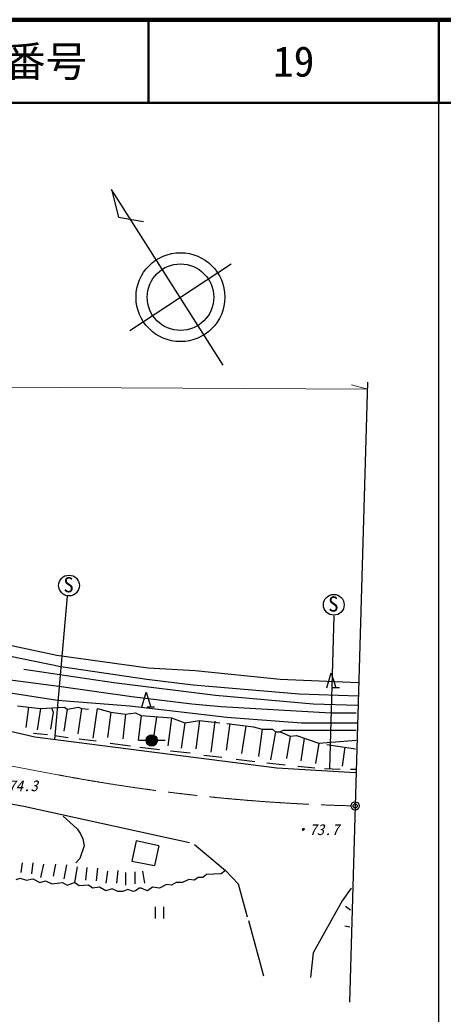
# Model space of a CAD drawing. Units: millimetres, scale not verified. Extents: x 40000 to 680000, y 20000 to 380000.
# Drawn here: x 528516 to 579500, y 260342 to 380000 of the extents above; entities that cross this region are included whole.
import ezdxf
from ezdxf.enums import TextEntityAlignment as Align

# ---------------------------------------------------------------- set-up
doc = ezdxf.new("R2010")
doc.units = ezdxf.units.MM
doc.header["$LTSCALE"] = 1000
doc.header["$PDMODE"] = 32
doc.header["$PDSIZE"] = 500
doc.linetypes.add('CHAIN', pattern=[18.5, 12, -1.5, 3.5, -1.5])
for name, color, linetype, lineweight in [('M-BGD', 7, 'Continuous', 25), ('M-BMK', 2, 'CHAIN', 13), ('M-BMK-SRVR', 3, 'Continuous', 25), ('M-STR-HTXT', 7, 'Continuous', 13), ('M-STR-STRC', 7, 'Continuous', 25), ('M-TTL', 2, 'Continuous', 140), ('M-TTL-BAND', 7, 'Continuous', 25), ('M-TTL-LINE', 7, 'Continuous', 50)]:
    doc.layers.add(name, color=color, linetype=linetype, lineweight=lineweight)
doc.layers.add('M-OTRS', color=6, linetype='Continuous')
doc.layers.add('M-TTL-TXT', color=7, linetype='Continuous')
doc.styles.add('ＭＳ ゴシック', font='')
doc.styles.get('ＭＳ ゴシック').set_extended_font_data('MS Gothic')

msp = doc.modelspace()

# ---------------------------------------------------------------- hatches: boundary and pattern name
at = {"layer": 'M-BGD'}
msp.add_hatch(color=256, dxfattribs=at).paths.add_polyline_path([(545080, 293280, -0.41421), (544398, 292597, -0.41421), (543715, 293280, -1)])

# ---------------------------------------------------------------- linework, layer by layer
for p, q in [((552991, 338438), (539548, 359598)), ((539548, 359598), (540416, 356265)), ((540416, 356265), (543422, 355742)), ((541757, 342605), (553952, 350651)), ((534231, 310656), (532707, 293384)), ((566319, 308286), (565812, 289886)), ((518906, 306508), (532961, 303544)), ((515011, 305915), (533469, 302190)), ((532961, 303544), (543967, 302020)), ((528981, 301851), (539819, 300242)), ((533469, 302190), (543798, 300666)), ((543967, 302020), (549640, 301682)), ((549640, 301682), (559885, 300666)), ((525425, 300835), (533215, 299819)), ((543798, 300666), (549386, 299988)), ((559885, 300666), (569283, 300242)), ((524409, 299480), (533045, 298126)), ((533215, 299819), (542020, 298549)), ((539819, 300242), (552095, 298718)), ((549386, 299988), (562171, 298888)), ((533045, 298126), (541766, 297448)), ((542020, 298549), (549217, 297702)), ((543203, 297282), (543743, 299082)), ((543743, 299082), (544283, 297282)), ((552095, 298718), (563864, 297702)), ((562171, 298888), (569283, 298634)), ((528219, 297448), (531013, 297110)), ((529574, 297279), (529235, 294824)), ((531013, 297110), (530590, 294570)), ((531013, 297110), (533892, 297279)), ((532368, 297110), (532537, 296686)), ((534231, 297025), (533807, 294400)), ((533892, 297279), (534231, 297025)), ((534231, 297025), (535585, 297279)), ((535924, 297110), (535501, 294062)), ((535585, 297279), (535924, 297110)), ((535924, 297110), (536771, 297025)), ((537363, 293554), (537871, 297110)), ((537871, 297110), (539480, 296686)), ((541766, 297448), (553450, 296094)), ((544733, 297282), (543833, 297282)), ((549217, 297702), (552773, 297364)), ((552773, 297364), (565981, 296602)), ((563864, 297702), (569198, 297533)), ((532537, 296686), (532199, 294654)), ((539480, 296686), (539057, 293638)), ((539480, 296686), (541258, 296432)), ((541258, 296432), (540919, 293469)), ((541258, 296432), (542443, 296602)), ((542443, 296602), (543121, 296263)), ((543121, 296263), (542763, 293297)), ((543121, 296263), (546761, 296009)), ((544983, 296094), (544560, 293384)), ((546761, 296009), (546338, 292622)), ((546761, 296009), (548370, 295416)), ((548370, 295416), (550148, 295670)), ((550148, 295670), (549725, 292284)), ((550148, 295670), (552603, 295416)), ((552011, 295586), (551503, 291860)), ((553450, 296094), (562425, 295416)), ((565981, 296602), (569029, 296602)), ((527373, 294400), (530336, 293723)), ((548370, 295416), (547947, 292368)), ((553789, 295332), (553365, 292114)), ((553450, 295332), (556667, 294908)), ((555736, 294993), (555228, 291691)), ((556667, 294908), (557683, 294654)), ((557683, 294654), (557260, 291352)), ((557683, 294654), (558953, 294654)), ((558953, 294654), (559292, 294316)), ((560223, 294485), (559885, 294316)), ((569029, 294485), (560223, 294485)), ((562425, 295416), (569113, 295416)), ((530167, 294146), (531860, 293977)), ((530336, 293723), (559461, 289998)), ((532707, 293892), (534315, 293638)), ((535670, 293469), (537702, 293215)), ((542802, 293316), (543716, 293316)), ((545095, 293316), (546009, 293316)), ((559292, 294316), (558699, 290929)), ((559292, 294316), (559885, 294316)), ((559885, 294316), (561070, 293808)), ((561070, 293808), (560647, 291098)), ((561070, 293808), (561832, 293892)), ((561832, 293892), (564541, 292961)), ((562763, 293554), (562340, 290844)), ((564541, 292961), (569029, 293300)), ((539395, 292961), (541851, 292622)), ((542951, 292453), (545322, 292199)), ((546677, 292030), (549047, 291776)), ((564541, 292961), (564118, 290506)), ((565473, 292792), (568944, 292284)), ((567674, 292453), (567335, 290167)), ((550656, 291522), (552857, 291268)), ((554551, 291014), (556837, 290760)), ((558276, 290590), (560477, 290336)), ((559461, 289998), (568944, 289405)), ((562001, 290167), (564033, 289998)), ((565219, 289913), (567081, 289828)), ((568351, 289828), (568944, 289828)), ((528981, 285341), (516959, 287373)), ((548963, 280938), (528981, 285341)), ((533723, 284156), (535416, 282632)), ((535416, 282632), (535839, 282039)), ((535839, 282039), (536093, 281446)), ((536093, 281446), (536263, 280600)), ((536263, 280600), (535755, 279076)), ((542528, 281192), (542020, 278737)), ((545237, 280600), (542528, 281192)), ((545237, 280600), (544729, 278229)), ((549555, 280769), (553281, 277636)), ((535755, 279076), (535247, 278568)), ((528812, 278568), (528643, 277382)), ((530082, 278568), (529913, 277213)), ((531352, 278398), (531013, 276790)), ((532791, 278398), (532537, 276959)), ((534146, 278314), (533807, 276620)), ((535416, 278060), (535077, 276197)), ((536601, 277975), (536432, 276451)), ((537871, 277890), (537702, 276366)), ((540327, 277636), (540157, 276112)), ((542020, 278737), (544729, 278229)), ((553281, 277636), (552773, 277213)), ((553281, 277636), (554805, 276028)), ((528050, 276536), (528558, 276705)), ((528558, 276705), (529320, 276451)), ((529320, 276451), (530082, 276620)), ((530082, 276620), (530929, 276197)), ((539057, 277552), (538887, 276112)), ((541258, 277382), (541258, 275858)), ((542359, 277467), (542359, 276028)), ((543290, 277552), (543544, 276112)), ((548878, 276536), (548116, 276197)), ((549555, 276451), (548878, 276536)), ((549979, 276790), (549555, 276451)), ((550571, 276790), (549979, 276790)), ((550995, 277128), (550571, 276790)), ((552773, 277213), (550995, 277128)), ((530929, 276197), (531606, 276366)), ((531606, 276366), (532368, 276028)), ((532368, 276028), (533638, 276197)), ((533638, 276197), (534231, 275858)), ((534231, 275858), (535077, 276197)), ((535670, 275774), (535077, 276197)), ((536771, 275858), (535670, 275774)), ((537279, 275520), (536771, 275858)), ((538125, 275604), (537279, 275520)), ((538887, 275181), (538125, 275604)), ((539649, 275435), (538887, 275181)), ((540327, 275096), (539649, 275435)), ((541512, 275350), (540919, 275096)), ((542189, 275096), (541512, 275350)), ((542867, 275520), (542443, 275181)), ((543121, 275520), (542867, 275520)), ((543883, 275181), (543121, 275520)), ((544475, 275604), (543883, 275181)), ((545322, 275520), (544475, 275604)), ((546169, 275943), (545322, 275520)), ((546761, 275858), (546169, 275943)), ((547354, 276197), (546761, 275858)), ((548116, 276197), (547354, 276197)), ((554805, 276028), (555905, 272048)), ((568436, 275520), (567335, 273996)), ((540919, 275096), (540327, 275096)), ((542443, 275181), (542189, 275096)), ((544820, 273237), (544820, 271837)), ((545870, 271837), (545870, 273237)), ((567335, 273996), (563864, 267730)), ((567759, 273318), (568351, 272895)), ((556075, 271625), (557853, 264936)), ((567674, 270948), (568267, 270863)), ((563864, 267730), (563525, 264767))]:
    msp.add_line(p, q, dxfattribs=at)
for centre, radius in [((547861, 346627), 5351), ((547861, 346627), 4000), ((534436, 311926), 1250), ((566333, 309608), 1250), ((544398, 293280), 683)]:
    msp.add_circle(centre, radius, dxfattribs=at)
at = {"layer": 'M-BMK'}
msp.add_lwpolyline([(470141, 297720), (486648, 298041), (533045, 289151)], dxfattribs=at)
msp.add_arc((573818, 505738), 220392, 259.33882, 268.72267, dxfattribs=at)
at = {"layer": 'M-BMK-SRVR'}
for p, q in [((570383, 336395), (568905, 285401)), ((568905, 285401), (568220, 261780))]:
    msp.add_line(p, q, dxfattribs=at)
msp.add_circle((568905, 285401), 500, dxfattribs=at)
msp.add_point((568905, 285401), dxfattribs=at)
at = {"layer": 'M-OTRS'}
msp.add_point((568905, 285401), dxfattribs=at)
at = {"layer": 'M-STR-HTXT'}
for p, q in [((347456, 336734), (570383, 335548)), ((570383, 335548), (568454, 336076))]:
    msp.add_line(p, q, dxfattribs=at)
at = {"layer": 'M-STR-STRC'}
for p, q in [((565483, 299603), (566023, 301403)), ((566023, 301403), (566563, 299603)), ((567013, 299603), (566113, 299603))]:
    msp.add_line(p, q, dxfattribs=at)
at = {"layer": 'M-TTL'}
msp.add_line((680000, 380000), (40000, 380000), dxfattribs=at)
at = {"layer": 'M-TTL-BAND'}
msp.add_line((579000, 20000), (579000, 370000), dxfattribs=at)
at = {"layer": 'M-TTL-LINE'}
for p, q in [((543997, 380000), (543997, 370000)), ((579000, 380000), (579000, 370000)), ((40000, 370000), (680000, 370000))]:
    msp.add_line(p, q, dxfattribs=at)

# ---------------------------------------------------------------- texts
at = {"layer": 'M-BGD', "style": 'ＭＳ ゴシック'}
for p in [(533758, 310553), (565654, 308235)]:
    msp.add_text('S', height=1833, dxfattribs=at).set_placement(p, align=Align.BOTTOM_LEFT)
at = {"layer": 'M-BGD', "style": 'ＭＳ ゴシック', "oblique": 15}
for s, p in [('・74.3', (525296, 286774)), ('・73.7', (561574, 281495))]:
    msp.add_text(s, height=1320, dxfattribs=at).set_placement(p, align=Align.BOTTOM_LEFT)
at = {"layer": 'M-TTL-TXT', "style": 'ＭＳ ゴシック'}
for s, p in [('図面番号', (526622, 375000)), ('19', (561497, 375000))]:
    msp.add_text(s, height=3666, dxfattribs=at).set_placement(p, align=Align.MIDDLE_CENTER)

doc.saveas('drawing.dxf')
